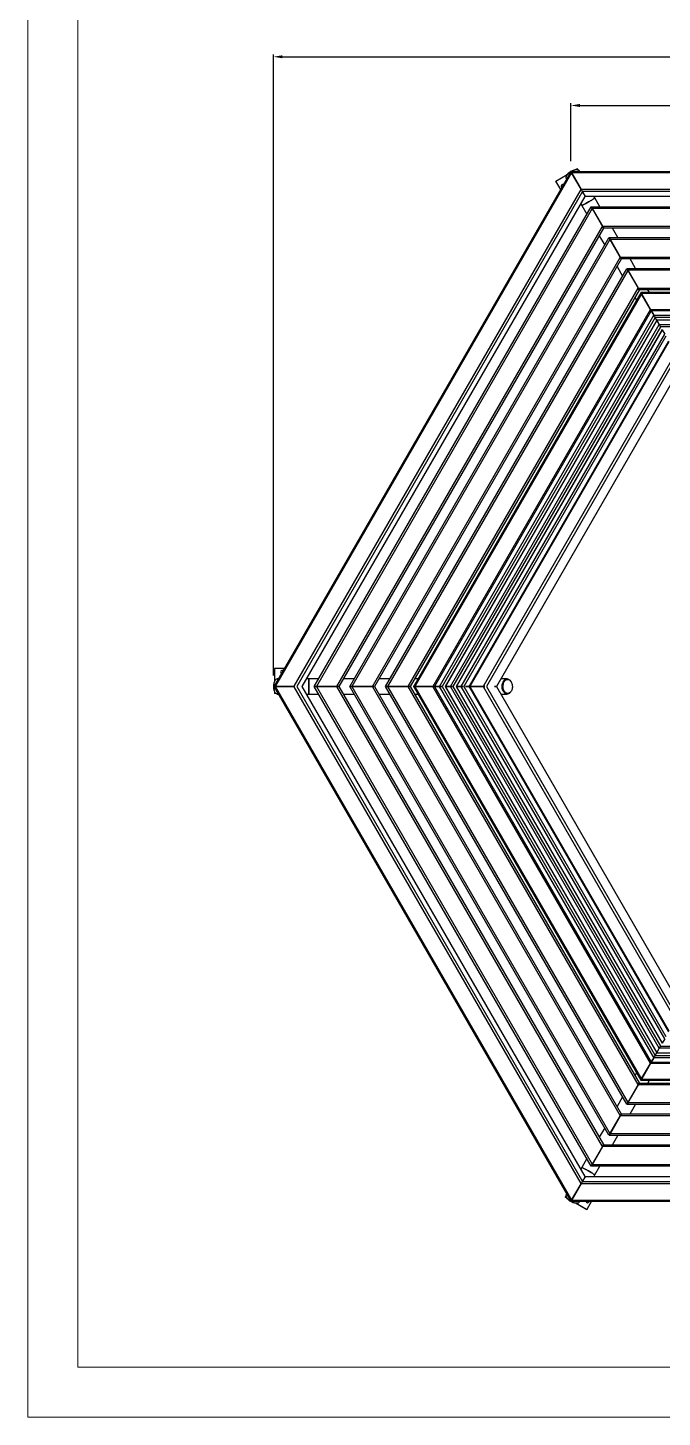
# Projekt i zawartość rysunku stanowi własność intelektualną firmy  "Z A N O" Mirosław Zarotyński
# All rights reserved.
# Model space of a CAD drawing. Header units: millimetres. Extents: x -2153 to 6163, y -6718 to -838.
# Drawn here: x -2153 to -374, y -6718 to -2824 of the extents above; entities that cross this region are included whole.
import ezdxf

# ---------------------------------------------------------------- set-up
doc = ezdxf.new("R2010")
doc.units = ezdxf.units.MM
doc.header["$PDSIZE"] = -1
doc.layers.add('tabelka', color=155, linetype='Continuous')
doc.layers.add('WYMIAR', color=96, linetype='Continuous')
doc.dimstyles.new('1-1', dxfattribs={"dimtxt": 30, "dimasz": 25, "dimexe": 6.25, "dimexo": 30, "dimgap": 20.625, "dimtad": 1, "dimdec": 1, "dimtxsty": 'Standard', "dimcen": 0, "dimclrd": 2, "dimclre": 2, "dimclrt": 2, "dimadec": 0, "dimazin": 0, "dimtfac": 1, "dimtdec": 1, "dimtmove": 0, "dimatfit": 3, "dimfxl": 0, "dimarcsym": 0})

# ---------------------------------------------------------------- blocks, each defined once
blk = doc.blocks.new('rzut')
for p, q in [((-630.1, -3594.4), (-1462.2, -5035.8)), ((-628.3, -3597.5), (-1458.7, -5035.7)), ((-672.6, -3620.2), (-641.3, -3602.1)), ((-672.3, -3620.6), (-641.9, -3603.1)), ((-658.8, -3644.2), (-672.3, -3620.6)), ((-643.7, -3612.7), (-642.1, -3615.4)), ((-629.9, -3594.2), (-630.2, -3594.2)), ((-629.7, -3593.9), (-629.9, -3594.2)), ((1034.7, -3594.2), (-629.6, -3594.2)), ((-602, -3643.1), (-628.5, -3597.2)), ((-628.1, -3597.2), (-628.5, -3597.2)), ((-627.9, -3596.8), (-628.1, -3597.2)), ((-627.9, -3596.8), (-601.4, -3642.8)), ((1033, -3597.2), (-627.8, -3597.2)), ((-617.3, -3588.3), (-612, -3585.2)), ((-616.1, -3588.2), (-611.7, -3585.6)), ((-609.6, -3589.4), (-611.7, -3585.6)), ((-605.4, -3594.2), (-607, -3591.5)), ((-1405.6, -5035.7), (-601.8, -3643.5)), ((-602, -3643.1), (-601.6, -3643.1)), ((-601.6, -3643.1), (-601.4, -3642.8)), ((-601.2, -3643.1), (1006.4, -3643.1)), ((1003.7, -3649.7), (-597.8, -3649.7)), ((-597.7, -3649.5), (-590.7, -3663.4)), ((-589.6, -3662.7), (-596, -3652.9)), ((-596, -3652.9), (-595.9, -3653.1)), ((-595.9, -3653.1), (-595.9, -3653.1)), ((-595.9, -3653.1), (-595.9, -3653.1)), ((-1383.6, -5036.7), (-590.7, -3663.4)), ((-1349.7, -5036.7), (-573.7, -3692.6)), ((-570.8, -3697.6), (-1343.9, -5036.7)), ((-602.6, -3683.9), (-599.7, -3688.8)), ((-599.7, -3688.8), (-585.6, -3713.3)), ((-589.6, -3662.7), (996.2, -3662.7)), ((-572.7, -3692.1), (979.3, -3692.1)), ((-570.8, -3697.6), (-541.9, -3747.6)), ((-541, -3747.1), (-569.8, -3697.1)), ((976.4, -3697.1), (-569.8, -3697.1)), ((-563, -3667.6), (-565.8, -3662.7)), ((-548.9, -3692.1), (-563, -3667.6)), ((-567.6, -3703.1), (-567.3, -3702.6)), ((-567.3, -3702.6), (-544.8, -3741.6)), ((-567.3, -3702.6), (-566.7, -3702.6)), ((-1286.2, -5036.7), (-541.9, -3747.6)), ((-539, -3752.6), (-1280.4, -5036.7)), ((-551, -3773.3), (-535.6, -3799.8)), ((-545.1, -3742.1), (-544.8, -3741.6)), ((-544.8, -3741.6), (-544.1, -3741.6)), ((-544.8, -3742.6), (-544.5, -3742.1)), ((-544.5, -3742.1), (-543.9, -3742.1)), ((-541, -3747.1), (947.5, -3747.1)), ((944.6, -3752.1), (-538.1, -3752.1)), ((-498.9, -3778.6), (-514.2, -3752.1)), ((-1249.7, -5036.7), (-523.7, -3779.2)), ((-520.9, -3784.2), (-1244, -5036.7)), ((-522.7, -3778.6), (929.3, -3778.6)), ((-520.9, -3784.2), (-492, -3834.2)), ((-490.9, -3833.6), (-519.8, -3783.6)), ((926.4, -3783.6), (-519.8, -3783.6)), ((-517.7, -3789.7), (-517.3, -3789.1)), ((-517.3, -3789.1), (-494.8, -3828.1)), ((-517.3, -3789.1), (-516.6, -3789.1)), ((-1186.2, -5036.7), (-492, -3834.2)), ((-489.1, -3839.2), (-1180.5, -5036.7)), ((-495.2, -3828.7), (-494.8, -3828.1)), ((-494.9, -3829.2), (-494.5, -3828.6)), ((-494.8, -3828.1), (-494.1, -3828.1)), ((-494.5, -3828.6), (-493.8, -3828.6)), ((-490.9, -3833.6), (897.6, -3833.6)), ((894.7, -3838.6), (-488.1, -3838.6)), ((-448.9, -3865.2), (-464.3, -3838.6)), ((-1149.8, -5036.7), (-473.8, -3865.8)), ((-470.9, -3870.8), (-1144, -5036.7)), ((-501, -3859.8), (-485.7, -3886.4)), ((-472.7, -3865.2), (879.3, -3865.2)), ((-470.9, -3870.8), (-442, -3920.8)), ((-440.9, -3920.2), (-469.8, -3870.2)), ((876.4, -3870.2), (-469.8, -3870.2)), ((-467.7, -3876.3), (-467.4, -3875.7)), ((-467.4, -3875.7), (-444.8, -3914.7)), ((-467.4, -3875.7), (-466.6, -3875.7)), ((-1086.3, -5036.7), (-442, -3920.8)), ((-439.2, -3925.8), (-1080.5, -5036.7)), ((-445.2, -3915.3), (-444.8, -3914.7)), ((-444.9, -3915.8), (-444.6, -3915.2)), ((-444.8, -3914.7), (-444.1, -3914.7)), ((-444.6, -3915.2), (-443.8, -3915.2)), ((-440.9, -3920.2), (847.6, -3920.2)), ((844.7, -3925.2), (-438, -3925.2)), ((-434.3, -3933), (-434.5, -3933)), ((-434.1, -3932.8), (-434.3, -3933)), ((839, -3933), (-433.9, -3933)), ((-409.8, -3933), (-414.3, -3925.2)), ((-434.4, -3933.3), (-1070.9, -5035.6)), ((-432.9, -3936), (-1067.7, -5035.6)), ((-451, -3946.4), (-446.5, -3954.2)), ((-407.3, -3980.3), (-433, -3935.7)), ((-432.7, -3935.7), (-433, -3935.7)), ((-432.5, -3935.4), (-432.7, -3935.7)), ((-432.5, -3935.4), (-406.8, -3980)), ((837.4, -3935.7), (-432.3, -3935.7)), ((-1016.3, -5035.6), (-407.1, -3980.6)), ((-405.3, -3984), (-1013, -5036.5)), ((-405.2, -3984.1), (-1012.8, -5036.5)), ((-998.5, -5036.5), (-398, -3996.5)), ((-394.5, -4002.6), (-991.6, -5036.7)), ((-389.8, -4010.1), (-982.4, -5036.6)), ((-389.7, -4010.3), (-982.3, -5036.6)), ((-406.6, -3980.3), (811.7, -3980.3)), ((-405.2, -3984.1), (-398, -3996.5)), ((810.8, -3983.6), (-404.6, -3983.6)), ((-397.3, -3996.1), (-404.5, -3983.7)), ((810.7, -3983.7), (-404.5, -3983.7)), ((-403, -3986.8), (-403.3, -3987.4)), ((-402.6, -3987), (-403.1, -3987)), ((-403, -3986.8), (-398, -3996.6)), ((-397.3, -3996.2), (-401.5, -3989.7)), ((-401.5, -3989.7), (-399.8, -3992.6)), ((-399.9, -3992.8), (-399.8, -3992.6)), ((-399.8, -3992.6), (-399.6, -3992.6)), ((-399.6, -3993.5), (-399.4, -3993.3)), ((-399.4, -3993.3), (-399.1, -3993.9)), ((-399.4, -3993.3), (-399.2, -3993.3)), ((-397.3, -3996.1), (803.5, -3996.1)), ((-394.5, -4002.6), (-390.1, -4010.5)), ((-389.2, -4010), (-393.8, -4002.2)), ((800.2, -4002.2), (-393.8, -4002.2)), ((-389.8, -4010), (-389.9, -4010)), ((-389.7, -4009.9), (-389.8, -4010)), ((-382.6, -4022.6), (-389.8, -4010.2)), ((-389.7, -4010.2), (-389.8, -4010.2)), ((795.5, -4010), (-389.7, -4010)), ((-389.6, -4010.1), (-389.7, -4010.2)), ((-389.6, -4010.1), (-382.5, -4022.5)), ((795.4, -4010.2), (-389.6, -4010.2)), ((-968, -5036.6), (-382.6, -4022.7)), ((-374.6, -4036.7), (-952, -5036.6)), ((-374.5, -4036.9), (-951.8, -5036.6)), ((-937.5, -5036.7), (-367.4, -4049.2)), ((-382.4, -4022.6), (788.3, -4022.6)), ((-374.5, -4036.9), (-367.4, -4049.2)), ((-363.9, -4055.3), (-930.5, -5036.7)), ((-356.9, -4068.9), (-915.1, -5035.9)), ((-356.1, -4070.2), (-913.6, -5035.8)), ((-875, -5035.9), (-336.8, -4103.7)), ((-318.1, -4134.4), (-838.9, -5036.5)), ((-1461.5, -4986.7), (-1461.5, -5022.8)), ((-1461, -4986.7), (-1461.5, -4986.7)), ((-1433.9, -4986.7), (-1461, -4986.7)), ((-1461, -4986.7), (-1461, -5021.8)), ((-1450.5, -5015.5), (-1453.6, -5015.5)), ((-1365.7, -5015.5), (-1371.3, -5015.5)), ((-1337.4, -5015.5), (-1365.7, -5015.5)), ((-1237.5, -5015.5), (-1268.2, -5015.5)), ((-1137.6, -5015.5), (-1168.2, -5015.5)), ((-1059.2, -5015.5), (-1068.3, -5015.5)), ((-809, -5015.5), (-826.8, -5015.5)), ((-807.6, -5017.1), (-809, -5017.1)), ((-1463, -5037.1), (-1463, -5036.3)), ((-1462.2, -5037.6), (-630.1, -6478.9)), ((-1461.5, -5050.5), (-1461.5, -5056.7)), ((-1461, -5056.7), (-1461.5, -5056.7)), ((-1461, -5051.6), (-1461, -5056.7)), ((-1456.7, -5056.7), (-1461, -5056.7)), ((-1459.8, -5035.7), (-1406.7, -5035.7)), ((-1406.7, -5037.6), (-1459.8, -5037.6)), ((-1458.7, -5037.6), (-628.3, -6475.9)), ((-1453.6, -5057.9), (-1450.5, -5057.9)), ((-1406.2, -5036.7), (-1406.7, -5035.7)), ((-1406.7, -5037.6), (-1406.2, -5036.7)), ((-601.8, -6429.9), (-1405.6, -5037.6)), ((-1383.6, -5036.7), (-1384.2, -5036.7)), ((-1384.2, -5036.7), (-1383.6, -5036.7)), ((-590.7, -6410), (-1383.6, -5036.7)), ((-1371.3, -5057.9), (-1365.7, -5057.9)), ((-1365.7, -5057.9), (-1337.4, -5057.9)), ((-1349.7, -5036.7), (-1343.9, -5036.7)), ((-573.7, -6380.8), (-1349.7, -5036.7)), ((-1343.9, -5036.7), (-1349.7, -5036.7)), ((-1286.2, -5036.7), (-1343.9, -5036.7)), ((-1343.9, -5036.7), (-570.8, -6375.8)), ((-1343.9, -5036.7), (-1286.2, -5036.7)), ((-1337.6, -5036.7), (-1338.1, -5036.7)), ((-1338.1, -5036.7), (-1337.6, -5036.7)), ((-1292.5, -5036.7), (-1337.6, -5036.7)), ((-1337.6, -5036.7), (-1337.6, -5036.7)), ((-1337.6, -5036.7), (-1337.6, -5036.7)), ((-1292, -5036.7), (-1292.5, -5036.7)), ((-1292.5, -5036.7), (-1292, -5036.7)), ((-1292.5, -5036.7), (-1292.5, -5036.7)), ((-1292.5, -5036.7), (-1292.5, -5036.7)), ((-1292, -5036.7), (-1292, -5036.7)), ((-1292, -5036.7), (-1292, -5036.7)), ((-1286.2, -5036.7), (-1280.4, -5036.7)), ((-541.9, -6325.8), (-1286.2, -5036.7)), ((-1280.4, -5036.7), (-1286.2, -5036.7)), ((-1280.4, -5036.7), (-539, -6320.8)), ((-1268.2, -5057.9), (-1237.5, -5057.9)), ((-523.7, -6294.2), (-1249.7, -5036.7)), ((-1244, -5036.7), (-1249.7, -5036.7)), ((-1249.7, -5036.7), (-1244, -5036.7)), ((-1244, -5036.7), (-1186.2, -5036.7)), ((-1244, -5036.7), (-520.9, -6289.2)), ((-1186.2, -5036.7), (-1244, -5036.7)), ((-1238.2, -5036.7), (-1237.6, -5036.7)), ((-1237.6, -5036.7), (-1238.2, -5036.7)), ((-1237.6, -5036.7), (-1192.6, -5036.7)), ((-1237.6, -5036.7), (-1237.6, -5036.7)), ((-1237.6, -5036.7), (-1237.6, -5036.7)), ((-1192.6, -5036.7), (-1192, -5036.7)), ((-1192, -5036.7), (-1192.6, -5036.7)), ((-1192.6, -5036.7), (-1192.6, -5036.7)), ((-1192.6, -5036.7), (-1192.6, -5036.7)), ((-1192, -5036.7), (-1192, -5036.7)), ((-1192, -5036.7), (-1192, -5036.7)), ((-492, -6239.2), (-1186.2, -5036.7)), ((-1180.5, -5036.7), (-1186.2, -5036.7)), ((-1186.2, -5036.7), (-1180.5, -5036.7)), ((-1180.5, -5036.7), (-489.1, -6234.2)), ((-1168.2, -5057.9), (-1137.6, -5057.9)), ((-1149.8, -5036.7), (-1144, -5036.7)), ((-473.8, -6207.6), (-1149.8, -5036.7)), ((-1144, -5036.7), (-1149.8, -5036.7)), ((-1086.3, -5036.7), (-1144, -5036.7)), ((-1144, -5036.7), (-470.9, -6202.6)), ((-1144, -5036.7), (-1086.3, -5036.7)), ((-1138.3, -5036.7), (-1137.7, -5036.7)), ((-1137.7, -5036.7), (-1138.3, -5036.7)), ((-1137.7, -5036.7), (-1092.6, -5036.7)), ((-1137.7, -5036.7), (-1137.7, -5036.7)), ((-1137.7, -5036.7), (-1137.7, -5036.7)), ((-1092.6, -5036.7), (-1092.1, -5036.7)), ((-1092.1, -5036.7), (-1092.6, -5036.7)), ((-1092.6, -5036.7), (-1092.6, -5036.7)), ((-1092.6, -5036.7), (-1092.6, -5036.7)), ((-1092.1, -5036.7), (-1092.1, -5036.7)), ((-1092.1, -5036.7), (-1092.1, -5036.7)), ((-1086.3, -5036.7), (-1080.5, -5036.7)), ((-442, -6152.6), (-1086.3, -5036.7)), ((-1080.5, -5036.7), (-1086.3, -5036.7)), ((-1080.5, -5036.7), (-439.2, -6147.6)), ((-1072, -5035.7), (-1071.5, -5036.7)), ((-1071.5, -5036.7), (-1072, -5037.7)), ((-1070.9, -5037.7), (-434.4, -6140.1)), ((-1068.9, -5035.6), (-1017.5, -5035.6)), ((-1068.9, -5035.6), (-1068.3, -5036.7)), ((-1068.3, -5036.7), (-1068.9, -5037.8)), ((-1017.5, -5037.8), (-1068.9, -5037.8)), ((-1068.3, -5057.9), (-1059.2, -5057.9)), ((-1067.7, -5037.8), (-432.9, -6137.3)), ((-1016.9, -5036.7), (-1017.5, -5035.6)), ((-1017.5, -5037.8), (-1016.9, -5036.7)), ((-407.1, -6092.8), (-1016.3, -5037.8)), ((-1013.2, -5036.5), (-1013.1, -5036.7)), ((-1013.1, -5036.7), (-1013.2, -5036.9)), ((-1013, -5036.5), (-998.7, -5036.5)), ((-1013, -5036.5), (-1012.9, -5036.7)), ((-1012.9, -5036.7), (-1013, -5036.9)), ((-1013, -5036.9), (-405.3, -6089.4)), ((-998.7, -5036.9), (-1013, -5036.9)), ((-1012.8, -5036.9), (-405.2, -6089.2)), ((-998.6, -5036.7), (-998.7, -5036.5)), ((-998.7, -5036.9), (-998.6, -5036.7)), ((-398, -6076.9), (-998.5, -5036.9)), ((-991.6, -5036.7), (-394.5, -6070.8)), ((-982.6, -5036.6), (-982.5, -5036.7)), ((-982.5, -5036.7), (-982.6, -5036.8)), ((-982.4, -5036.6), (-968.1, -5036.6)), ((-982.4, -5036.6), (-982.3, -5036.7)), ((-982.3, -5036.7), (-982.4, -5036.8)), ((-982.4, -5036.8), (-389.8, -6063.3)), ((-968.1, -5036.8), (-982.4, -5036.8)), ((-982.3, -5036.8), (-389.7, -6063.1)), ((-968, -5036.7), (-968.1, -5036.6)), ((-968.1, -5036.8), (-968, -5036.7)), ((-382.6, -6050.7), (-968, -5036.8)), ((-952, -5036.6), (-952, -5036.7)), ((-952, -5036.7), (-952, -5036.7)), ((-952, -5036.7), (-374.6, -6036.7)), ((-951.8, -5036.6), (-937.5, -5036.6)), ((-951.8, -5036.6), (-951.8, -5036.7)), ((-937.5, -5036.7), (-951.8, -5036.7)), ((-951.8, -5036.7), (-951.8, -5036.7)), ((-951.8, -5036.7), (-374.5, -6036.5)), ((-367.4, -6024.1), (-937.5, -5036.6)), ((-930.5, -5036.7), (-363.9, -6018)), ((-915.6, -5036.6), (-925.8, -5036.7)), ((-925.8, -5036.7), (-915.6, -5036.7)), ((-925.7, -5036.7), (-925.8, -5036.7)), ((-915.1, -5037.5), (-356.9, -6004.5)), ((-914.6, -5035.8), (-875.9, -5035.9)), ((-875.9, -5037.5), (-914.6, -5037.5)), ((-913.6, -5037.5), (-356.1, -6003.2)), ((-875.4, -5036.7), (-875.9, -5035.9)), ((-875.9, -5037.5), (-875.4, -5036.7)), ((-336.8, -5969.7), (-875, -5037.5)), ((-838.9, -5036.5), (-844.7, -5036.7)), ((-844.7, -5036.7), (-838.9, -5036.9)), ((-838.9, -5036.9), (-318.1, -5939)), ((-826.8, -5057.9), (-809, -5057.9)), ((-809, -5056.3), (-807.6, -5056.3)), ((-367.4, -6024.1), (-374.5, -6036.5)), ((-390.1, -6062.9), (-394.5, -6070.8)), ((-393.8, -6071.2), (-389.2, -6063.4)), ((-393.8, -6071.2), (800.2, -6071.2)), ((-389.9, -6063.4), (-389.8, -6063.4)), ((-389.8, -6063.2), (-382.6, -6050.8)), ((-389.8, -6063.2), (-389.7, -6063.2)), ((-389.8, -6063.4), (-389.7, -6063.4)), ((-389.7, -6063.2), (-389.6, -6063.3)), ((-389.7, -6063.4), (795.5, -6063.4)), ((-382.5, -6050.9), (-389.6, -6063.3)), ((-389.6, -6063.2), (795.4, -6063.2)), ((-382.5, -6050.8), (-382.6, -6050.8)), ((-382.5, -6050.9), (-382.5, -6050.8)), ((788.3, -6050.8), (-382.4, -6050.8)), ((-433, -6137.7), (-407.3, -6093.1)), ((-406.8, -6093.4), (-432.5, -6138)), ((-407, -6093.1), (-407.3, -6093.1)), ((-406.8, -6093.4), (-407, -6093.1)), ((811.7, -6093.1), (-406.6, -6093.1)), ((-398, -6076.9), (-405.2, -6089.2)), ((-404.6, -6089.8), (810.8, -6089.8)), ((-404.5, -6089.6), (-397.3, -6077.3)), ((-404.5, -6089.6), (810.7, -6089.6)), ((-403.3, -6086.4), (-397.3, -6077.2)), ((-403.3, -6086), (-403.1, -6086.4)), ((-403.3, -6086.4), (-402.6, -6086.4)), ((-398, -6076.8), (-401.5, -6083.7)), ((-401.5, -6083.7), (-399.8, -6080.7)), ((-399.8, -6080.7), (-399.9, -6080.6)), ((-399.6, -6080.7), (-399.8, -6080.7)), ((-399.4, -6080.1), (-399.6, -6079.9)), ((-399.4, -6080.1), (-399.1, -6079.5)), ((-399.2, -6080.1), (-399.4, -6080.1)), ((803.5, -6077.3), (-397.3, -6077.3)), ((-442, -6152.6), (-470.9, -6202.6)), ((-446.5, -6119.2), (-451, -6127)), ((-438, -6148.2), (844.7, -6148.2)), ((-433.9, -6140.4), (839, -6140.4)), ((-432.3, -6137.7), (837.4, -6137.7)), ((-414.3, -6148.2), (-409.8, -6140.4)), ((-485.7, -6187), (-501, -6213.6)), ((-469.8, -6203.2), (-440.9, -6153.2)), ((-467.4, -6197.7), (-444.8, -6158.7)), ((-444.8, -6158.7), (-445.2, -6158.1)), ((-444.6, -6158.2), (-444.9, -6157.6)), ((-444.1, -6158.7), (-444.8, -6158.7)), ((-443.8, -6158.2), (-444.6, -6158.2)), ((847.6, -6153.2), (-440.9, -6153.2)), ((879.3, -6208.2), (-472.7, -6208.2)), ((-469.8, -6203.2), (876.4, -6203.2)), ((-467.4, -6197.7), (-467.7, -6197.1)), ((-466.6, -6197.7), (-467.4, -6197.7)), ((-464.3, -6234.8), (-448.9, -6208.2)), ((-492, -6239.2), (-520.9, -6289.2)), ((-519.8, -6289.8), (-490.9, -6239.8)), ((-517.3, -6284.3), (-494.8, -6245.3)), ((-494.8, -6245.3), (-495.2, -6244.7)), ((-494.5, -6244.8), (-494.9, -6244.2)), ((-494.1, -6245.3), (-494.8, -6245.3)), ((-493.8, -6244.8), (-494.5, -6244.8)), ((897.6, -6239.8), (-490.9, -6239.8)), ((-488.1, -6234.8), (894.7, -6234.8)), ((-535.6, -6273.6), (-551, -6300.1)), ((929.3, -6294.8), (-522.7, -6294.8)), ((-519.8, -6289.8), (926.4, -6289.8)), ((-517.3, -6284.3), (-517.7, -6283.7)), ((-516.6, -6284.3), (-517.3, -6284.3)), ((-514.2, -6321.3), (-498.9, -6294.8)), ((-541.9, -6325.8), (-570.8, -6375.8)), ((-569.8, -6376.3), (-541, -6326.3)), ((-567.3, -6370.8), (-544.8, -6331.8)), ((-544.8, -6331.8), (-545.1, -6331.3)), ((-544.5, -6331.3), (-544.8, -6330.8)), ((-544.1, -6331.8), (-544.8, -6331.8)), ((-543.9, -6331.3), (-544.5, -6331.3)), ((947.5, -6326.3), (-541, -6326.3)), ((-538.1, -6321.3), (944.6, -6321.3)), ((-599.7, -6384.6), (-602.6, -6389.5)), ((-585.6, -6360.1), (-599.7, -6384.6)), ((979.3, -6381.3), (-572.7, -6381.3)), ((-569.8, -6376.3), (976.4, -6376.3)), ((-567.3, -6370.8), (-567.6, -6370.3)), ((-566.7, -6370.8), (-567.3, -6370.8)), ((-563, -6405.8), (-548.9, -6381.3)), ((-598.1, -6423.7), (-589.6, -6410.7)), ((-598.1, -6423.7), (1003.7, -6423.7)), ((-590.7, -6410), (-596, -6420.5)), ((-596, -6420.5), (-595.9, -6420.3)), ((-595.9, -6420.3), (-595.9, -6420.3)), ((-595.9, -6420.3), (-595.9, -6420.3)), ((996.2, -6410.7), (-589.6, -6410.7)), ((-565.8, -6410.7), (-563, -6405.8)), ((-644.2, -6464), (-646.4, -6467.8)), ((-642.1, -6458), (-643.7, -6460.7)), ((-628.5, -6476.2), (-602, -6430.3)), ((-601.4, -6430.6), (-627.9, -6476.5)), ((-601.6, -6430.3), (-602, -6430.3)), ((-601.4, -6430.6), (-601.6, -6430.3)), ((1006.4, -6430.3), (-601.2, -6430.3)), ((-641.3, -6471.3), (-646.6, -6468.2)), ((-641.9, -6470.3), (-646.4, -6467.8)), ((-630.2, -6479.2), (-629.9, -6479.2)), ((-629.9, -6479.2), (-629.7, -6479.5)), ((-629.6, -6479.2), (1034.7, -6479.2)), ((-628.5, -6476.2), (-628.1, -6476.2)), ((-628.1, -6476.2), (-627.9, -6476.5)), ((-627.8, -6476.2), (1033, -6476.2)), ((-586, -6503.2), (-617.3, -6485.1)), ((-585.7, -6502.8), (-616.1, -6485.2)), ((-607, -6481.9), (-605.4, -6479.2)), ((-572.2, -6479.2), (-585.7, -6502.8))]:
    blk.add_line(p, q)
at = {"flags": 128}
for points in [[(-607, -3591.5), (-607.5, -3590.7), (-608.5, -3589.9), (-609.8, -3589.3), (-611.4, -3588.9), (-613.2, -3588.7), (-615.2, -3588.8), (-617.4, -3589.1), (-619.7, -3589.6), (-622.1, -3590.3), (-624.6, -3591.2), (-627, -3592.3), (-629.5, -3593.6), (-631.9, -3595.1), (-634.1, -3596.6), (-636.2, -3598.2), (-638.2, -3599.9), (-639.9, -3601.7), (-641.3, -3603.4), (-642.5, -3605.2), (-643.4, -3606.8), (-644, -3608.4), (-644.3, -3609.9), (-644.2, -3611.2), (-643.8, -3612.4), (-643.7, -3612.7)], [(-643.7, -3607.5), (-643.6, -3607.1), (-643.2, -3605.6), (-642.5, -3604), (-641.4, -3602.3), (-640.1, -3600.7), (-638.5, -3599), (-636.7, -3597.3), (-634.7, -3595.7), (-632.6, -3594.2), (-630.3, -3592.8), (-627.9, -3591.6), (-625.5, -3590.5), (-623.1, -3589.6), (-620.8, -3588.9), (-618.6, -3588.5), (-616.5, -3588.2), (-614.6, -3588.2), (-612.9, -3588.4), (-611.5, -3588.8), (-611.4, -3588.9)], [(-611.7, -3585.6), (-611.8, -3585.5), (-611.8, -3585.5), (-611.9, -3585.4), (-611.9, -3585.3), (-611.9, -3585.3), (-612, -3585.2), (-612, -3585.2), (-612, -3585.2)], [(-597.7, -3649.5), (-1398.6, -5036.7), (-597.8, -6423.7)], [(-595.9, -3653.1), (-595.8, -3653.1), (-595.8, -3653.2), (-595.7, -3653.3), (-595.7, -3653.4), (-595.6, -3653.5), (-595.6, -3653.6), (-595.6, -3653.6), (-595.5, -3653.7), (-595.5, -3653.7)], [(-595.5, -3653.7), (-595.5, -3653.7), (-595.6, -3653.6), (-595.6, -3653.6), (-595.6, -3653.5), (-595.7, -3653.4), (-595.7, -3653.3), (-595.8, -3653.2), (-595.8, -3653.1), (-595.9, -3653.1)], [(-563, -3667.6), (-563.1, -3667.8), (-563.6, -3668.1), (-564.3, -3668.6), (-565.3, -3669.3), (-566.6, -3670.1), (-568.1, -3671.1), (-569.9, -3672.2), (-571.9, -3673.4), (-574, -3674.7), (-576.3, -3676), (-578.6, -3677.4), (-581, -3678.8), (-583.4, -3680.2), (-585.8, -3681.5), (-588.1, -3682.8), (-590.2, -3684), (-592.3, -3685.1), (-594.1, -3686.1), (-595.7, -3687), (-597.1, -3687.7), (-598.2, -3688.2), (-599, -3688.6), (-599.5, -3688.8), (-599.7, -3688.8), (-599.7, -3688.8)], [(-599.7, -3688.8), (-599.5, -3688.8), (-599, -3688.6), (-598.2, -3688.2), (-597.1, -3687.7), (-595.7, -3687), (-594.1, -3686.1), (-592.3, -3685.1), (-590.2, -3684), (-588.1, -3682.8), (-585.8, -3681.5), (-583.4, -3680.2), (-581, -3678.8)], [(-581, -3678.8), (-578.6, -3677.4), (-576.3, -3676), (-574, -3674.7), (-571.9, -3673.4), (-569.9, -3672.2), (-568.1, -3671.1), (-566.6, -3670.1), (-565.3, -3669.3), (-564.3, -3668.6), (-563.6, -3668.1), (-563.1, -3667.8), (-563, -3667.6)], [(-570.8, -3697.6), (-571.3, -3696.8), (-571.8, -3695.9), (-572.2, -3695.1), (-572.7, -3694.4), (-573, -3693.8), (-573.3, -3693.3), (-573.5, -3692.9), (-573.6, -3692.7), (-573.7, -3692.6)], [(-572.7, -3692.1), (-572.7, -3692.1), (-572.5, -3692.4), (-572.3, -3692.7), (-572, -3693.2), (-571.7, -3693.8), (-571.3, -3694.6), (-570.8, -3695.4), (-570.3, -3696.2), (-569.8, -3697.1)], [(-567.3, -3702.6), (-567.4, -3702.5), (-567.4, -3702.4), (-567.5, -3702.3), (-567.5, -3702.2), (-567.5, -3702.1), (-567.6, -3702.1), (-567.6, -3702.1), (-567.6, -3702.1)], [(-539, -3752.6), (-539.1, -3752.5), (-539.2, -3752.3), (-539.4, -3751.9), (-539.7, -3751.4), (-540.1, -3750.8), (-540.5, -3750.1), (-540.9, -3749.3), (-541.4, -3748.5), (-541.9, -3747.6)], [(-541, -3747.1), (-540.4, -3748), (-539.9, -3749), (-539.4, -3749.8), (-538.9, -3750.6), (-538.6, -3751.2), (-538.3, -3751.7), (-538.1, -3752), (-538.1, -3752.1)], [(-520.9, -3784.2), (-521.4, -3783.2), (-522, -3782.3), (-522.5, -3781.4), (-522.9, -3780.7), (-523.3, -3780.1), (-523.5, -3779.6), (-523.7, -3779.3), (-523.7, -3779.2)], [(-522.7, -3778.6), (-522.6, -3778.7), (-522.5, -3778.9), (-522.3, -3779.3), (-522, -3779.8), (-521.7, -3780.4), (-521.2, -3781.1), (-520.8, -3781.9), (-520.3, -3782.7), (-519.8, -3783.6)], [(-494.8, -3828.1), (-494.8, -3828.2), (-494.7, -3828.3), (-494.7, -3828.4), (-494.6, -3828.5), (-494.6, -3828.5), (-494.5, -3828.6), (-494.5, -3828.6), (-494.5, -3828.6)], [(-494.5, -3828.6), (-494.5, -3828.6), (-494.5, -3828.6), (-494.6, -3828.5), (-494.6, -3828.5), (-494.7, -3828.4), (-494.7, -3828.3), (-494.8, -3828.2), (-494.8, -3828.1)], [(-489.1, -3839.2), (-489.1, -3839.1), (-489.3, -3838.9), (-489.5, -3838.6), (-489.8, -3838.1), (-490.1, -3837.4), (-490.5, -3836.7), (-491, -3835.9), (-491.5, -3835.1), (-492, -3834.2)], [(-490.9, -3833.6), (-490.4, -3834.5), (-489.9, -3835.3), (-489.5, -3836.1), (-489.1, -3836.8), (-488.7, -3837.4), (-488.4, -3837.9), (-488.2, -3838.3), (-488.1, -3838.5), (-488.1, -3838.6)], [(-470.9, -3870.8), (-471.5, -3869.8), (-472, -3868.9), (-472.5, -3868), (-472.9, -3867.3), (-473.3, -3866.7), (-473.6, -3866.2), (-473.7, -3865.9), (-473.8, -3865.8)], [(-472.7, -3865.2), (-472.6, -3865.2), (-472.5, -3865.5), (-472.3, -3865.8), (-472, -3866.3), (-471.6, -3867), (-471.2, -3867.7), (-470.8, -3868.5), (-470.3, -3869.3), (-469.8, -3870.2)], [(-439.2, -3925.8), (-439.2, -3925.7), (-439.3, -3925.5), (-439.5, -3925.2), (-439.8, -3924.7), (-440.2, -3924), (-440.6, -3923.3), (-441.1, -3922.5), (-441.5, -3921.7), (-442, -3920.8)], [(-440.9, -3920.2), (-440.4, -3921.1), (-439.8, -3922.1), (-439.3, -3922.9), (-438.9, -3923.7), (-438.5, -3924.3), (-438.2, -3924.8), (-438.1, -3925.1), (-438, -3925.2)], [(-407.3, -3980.3), (-407, -3980.3), (-406.8, -3980)], [(-399.8, -3992.6), (-399.8, -3992.7), (-399.7, -3992.8), (-399.7, -3992.9), (-399.6, -3993), (-399.6, -3993.1), (-399.5, -3993.2), (-399.5, -3993.3), (-399.4, -3993.3)], [(-399.4, -3993.3), (-399.5, -3993.3), (-399.5, -3993.2), (-399.6, -3993.1), (-399.6, -3993), (-399.7, -3992.9), (-399.7, -3992.8), (-399.8, -3992.7), (-399.8, -3992.6)], [(784.9, -4028.7), (-379, -4028.7), (-961, -5036.7), (-379, -6044.7)], [(-382.6, -4022.6), (-382.5, -4022.6), (-382.5, -4022.5)], [(-379, -6044.7), (784.9, -6044.7), (1366.9, -5036.7), (784.9, -4028.7)], [(1273.2, -5036.7), (738.1, -4109.8), (-332.2, -4109.8), (-867.3, -5036.7), (-332.2, -5963.5), (738.1, -5963.5)], [(-1458.1, -5018.1), (-1458.4, -5018.3), (-1459.5, -5019.4), (-1460.5, -5020.9), (-1461.4, -5022.6), (-1462.2, -5024.6), (-1462.9, -5026.8), (-1463.4, -5029.2), (-1463.8, -5031.7), (-1464, -5034.4), (-1464.1, -5037), (-1464, -5039.7), (-1463.7, -5042.3), (-1463.3, -5044.8), (-1462.7, -5047.2), (-1462, -5049.3), (-1461.2, -5051.2), (-1460.3, -5052.9), (-1459.3, -5054.2), (-1458.2, -5055.3), (-1458.1, -5055.3)], [(-1463, -5035.8), (-1463, -5034.5), (-1462.7, -5031.8), (-1462.4, -5029.1), (-1461.9, -5026.6), (-1461.2, -5024.3), (-1460.4, -5022.1), (-1459.5, -5020.3), (-1458.5, -5018.6), (-1457.4, -5017.3), (-1456.3, -5016.4), (-1455.1, -5015.8), (-1453.9, -5015.5), (-1453.6, -5015.5)], [(-1365.7, -5015.5), (-1365.6, -5015.7), (-1365.5, -5016.2), (-1365.4, -5017.1), (-1365.4, -5018.3), (-1365.3, -5019.9), (-1365.2, -5021.7), (-1365.1, -5023.8), (-1365.1, -5026.1), (-1365.1, -5028.6), (-1365, -5031.2), (-1365, -5033.9), (-1365, -5036.7)], [(-1365.7, -5057.9), (-1365.6, -5057.7), (-1365.5, -5057.2), (-1365.4, -5056.3), (-1365.4, -5055.1), (-1365.3, -5053.5), (-1365.2, -5051.7), (-1365.1, -5049.6), (-1365.1, -5047.3), (-1365.1, -5044.8), (-1365, -5042.2), (-1365, -5039.5), (-1365, -5036.7), (-1365, -5033.9), (-1365, -5031.2), (-1365.1, -5028.6), (-1365.1, -5026.1), (-1365.1, -5023.8), (-1365.2, -5021.7), (-1365.3, -5019.9), (-1365.4, -5018.3), (-1365.4, -5017.1), (-1365.5, -5016.2), (-1365.6, -5015.7), (-1365.7, -5015.5)], [(-798.5, -5050.8), (-798.7, -5051.2), (-800.1, -5053.1), (-801.6, -5054.7), (-803.2, -5056), (-805, -5057), (-806.8, -5057.6), (-808.6, -5057.9), (-810.5, -5057.8), (-812.3, -5057.3), (-814.1, -5056.5), (-815.8, -5055.3), (-817.3, -5053.9), (-818.8, -5052.1), (-820, -5050.1), (-821.1, -5047.8), (-822, -5045.4), (-822.6, -5042.8), (-823, -5040.1), (-823.2, -5037.3), (-823.2, -5034.5), (-822.8, -5031.8), (-822.3, -5029.1), (-821.5, -5026.6), (-820.5, -5024.3), (-819.4, -5022.1), (-818, -5020.3), (-816.5, -5018.6), (-814.8, -5017.3), (-813.1, -5016.4), (-811.3, -5015.8), (-809.4, -5015.5), (-807.6, -5015.6), (-805.8, -5016.1), (-804, -5016.9), (-802.3, -5018), (-800.7, -5019.5), (-799.3, -5021.3), (-798.5, -5022.6)], [(-809, -5056.3), (-809.7, -5056.3), (-811.5, -5055.9), (-813.2, -5055.3), (-814.9, -5054.2), (-816.4, -5052.9), (-817.8, -5051.2), (-819.1, -5049.3), (-820.1, -5047.2), (-821, -5044.8), (-821.6, -5042.3), (-822, -5039.7), (-822.2, -5037), (-822.1, -5034.4), (-821.7, -5031.7), (-821.2, -5029.2), (-820.4, -5026.8), (-819.4, -5024.6), (-818.2, -5022.6), (-816.8, -5020.9), (-815.3, -5019.4), (-813.6, -5018.3), (-811.9, -5017.6), (-810.2, -5017.2), (-809, -5017.1)], [(-795, -5031.1), (-794.6, -5033.7), (-794.4, -5036.4), (-794.5, -5039), (-794.9, -5041.7), (-795.4, -5044.2), (-796.2, -5046.6), (-797.2, -5048.8), (-798.4, -5050.8), (-799.8, -5052.5), (-801.3, -5053.9), (-803, -5055), (-804.7, -5055.8), (-806.4, -5056.2), (-808.2, -5056.3), (-810, -5055.9), (-811.7, -5055.3), (-813.4, -5054.2), (-814.9, -5052.9), (-816.3, -5051.2), (-817.6, -5049.3), (-818.6, -5047.2), (-819.5, -5044.8), (-820.1, -5042.3), (-820.5, -5039.7), (-820.7, -5037), (-820.6, -5034.4), (-820.2, -5031.7), (-819.7, -5029.2), (-818.9, -5026.8), (-817.9, -5024.6), (-816.7, -5022.6), (-815.3, -5020.9), (-813.8, -5019.4), (-812.2, -5018.3), (-810.4, -5017.6), (-808.7, -5017.2), (-806.9, -5017.1), (-805.1, -5017.4), (-803.4, -5018.1), (-801.7, -5019.1), (-800.2, -5020.5), (-798.8, -5022.1), (-797.5, -5024.1), (-796.5, -5026.2), (-795.6, -5028.6), (-795, -5031.1)], [(-1453.6, -5057.9), (-1454.6, -5057.8), (-1455.8, -5057.3), (-1456.9, -5056.5), (-1458.1, -5055.3), (-1459.1, -5053.9), (-1460.1, -5052.1), (-1460.9, -5050.1), (-1461.6, -5047.8), (-1462.2, -5045.4), (-1462.6, -5042.8), (-1462.9, -5040.1), (-1463, -5037.6)], [(-1459.8, -5035.7), (-1459.2, -5036.7), (-1459.8, -5037.6)], [(-1365, -5036.7), (-1365, -5039.5), (-1365, -5042.2), (-1365.1, -5044.8), (-1365.1, -5047.3), (-1365.1, -5049.6), (-1365.2, -5051.7), (-1365.3, -5053.5), (-1365.4, -5055.1), (-1365.4, -5056.3), (-1365.5, -5057.2), (-1365.6, -5057.7), (-1365.7, -5057.9)], [(-914.6, -5035.8), (-914.1, -5036.7), (-914.6, -5037.5)], [(-399.8, -6080.7), (-399.8, -6080.7), (-399.7, -6080.6), (-399.7, -6080.5), (-399.6, -6080.4), (-399.6, -6080.3), (-399.5, -6080.2), (-399.5, -6080.1), (-399.4, -6080.1)], [(-399.4, -6080.1), (-399.5, -6080.1), (-399.5, -6080.2), (-399.6, -6080.3), (-399.6, -6080.4), (-399.7, -6080.5), (-399.7, -6080.6), (-399.8, -6080.7), (-399.8, -6080.7)], [(-442, -6152.6), (-441.5, -6151.6), (-440.9, -6150.7), (-440.4, -6149.8), (-440, -6149), (-439.6, -6148.4), (-439.4, -6147.9), (-439.2, -6147.7), (-439.2, -6147.6)], [(-438, -6148.2), (-438.1, -6148.3), (-438.2, -6148.6), (-438.5, -6149.1), (-438.9, -6149.7), (-439.3, -6150.4), (-439.8, -6151.3), (-440.4, -6152.2), (-440.9, -6153.2)], [(-433, -6137.7), (-432.7, -6137.7), (-432.5, -6138)], [(-473.8, -6207.6), (-473.8, -6207.5), (-473.6, -6207.3), (-473.4, -6206.9), (-473.1, -6206.4), (-472.8, -6205.8), (-472.4, -6205.1), (-471.9, -6204.3), (-471.4, -6203.4), (-470.9, -6202.6)], [(-469.8, -6203.2), (-470.3, -6204.1), (-470.8, -6204.9), (-471.2, -6205.7), (-471.6, -6206.4), (-472, -6207), (-472.3, -6207.5), (-472.5, -6207.9), (-472.6, -6208.1), (-472.7, -6208.2)], [(-467.4, -6197.7), (-467.4, -6197.8), (-467.5, -6197.9), (-467.5, -6198), (-467.5, -6198), (-467.6, -6198.1), (-467.6, -6198.1), (-467.6, -6198.2), (-467.6, -6198.2), (-467.6, -6198.2)], [(-494.8, -6245.3), (-494.8, -6245.2), (-494.7, -6245.1), (-494.7, -6245), (-494.6, -6244.9), (-494.6, -6244.9), (-494.5, -6244.8), (-494.5, -6244.8), (-494.5, -6244.8)], [(-494.5, -6244.8), (-494.5, -6244.8), (-494.5, -6244.8), (-494.6, -6244.9), (-494.6, -6244.9), (-494.7, -6245), (-494.7, -6245.1), (-494.8, -6245.2), (-494.8, -6245.3)], [(-492, -6239.2), (-491.5, -6238.3), (-491, -6237.5), (-490.5, -6236.7), (-490.1, -6235.9), (-489.8, -6235.3), (-489.5, -6234.8), (-489.3, -6234.5), (-489.1, -6234.2), (-489.1, -6234.2)], [(-488.1, -6234.8), (-488.1, -6234.8), (-488.2, -6235.1), (-488.4, -6235.4), (-488.7, -6235.9), (-489.1, -6236.6), (-489.5, -6237.3), (-489.9, -6238.1), (-490.4, -6238.9), (-490.9, -6239.8)], [(-523.7, -6294.2), (-523.7, -6294.1), (-523.6, -6293.9), (-523.4, -6293.5), (-523.1, -6293), (-522.7, -6292.4), (-522.3, -6291.7), (-521.8, -6290.9), (-521.4, -6290), (-520.9, -6289.2)], [(-519.8, -6289.8), (-520.3, -6290.6), (-520.8, -6291.5), (-521.2, -6292.3), (-521.7, -6293), (-522, -6293.6), (-522.3, -6294.1), (-522.5, -6294.5), (-522.6, -6294.7), (-522.7, -6294.8)], [(-517.3, -6284.3), (-517.4, -6284.4), (-517.4, -6284.4), (-517.5, -6284.5), (-517.5, -6284.6), (-517.6, -6284.7), (-517.6, -6284.7), (-517.6, -6284.7), (-517.6, -6284.8), (-517.6, -6284.8)], [(-541.9, -6325.8), (-541.4, -6324.8), (-540.8, -6323.9), (-540.3, -6323), (-539.9, -6322.2), (-539.5, -6321.6), (-539.3, -6321.1), (-539.1, -6320.9), (-539, -6320.8)], [(-538.1, -6321.3), (-538.1, -6321.4), (-538.3, -6321.7), (-538.6, -6322.2), (-538.9, -6322.8), (-539.4, -6323.5), (-539.9, -6324.4), (-540.4, -6325.3), (-541, -6326.3)], [(-599.7, -6384.6), (-599.5, -6384.6), (-599, -6384.8), (-598.2, -6385.2), (-597.1, -6385.7), (-595.7, -6386.4), (-594.1, -6387.3), (-592.3, -6388.3), (-590.2, -6389.4), (-588.1, -6390.6), (-585.8, -6391.9), (-583.4, -6393.2), (-581, -6394.6), (-578.6, -6396), (-576.3, -6397.4), (-574, -6398.7), (-571.9, -6400), (-569.9, -6401.2), (-568.1, -6402.3), (-566.6, -6403.2), (-565.3, -6404.1), (-564.3, -6404.8), (-563.6, -6405.3), (-563.1, -6405.6), (-563, -6405.8), (-563, -6405.8)], [(-581, -6394.6), (-583.4, -6393.2), (-585.8, -6391.9), (-588.1, -6390.6), (-590.2, -6389.4), (-592.3, -6388.3), (-594.1, -6387.3), (-595.7, -6386.4), (-597.1, -6385.7), (-598.2, -6385.2), (-599, -6384.8), (-599.5, -6384.6), (-599.7, -6384.6)], [(-573.7, -6380.8), (-573.6, -6380.7), (-573.5, -6380.5), (-573.3, -6380.1), (-573, -6379.6), (-572.7, -6379), (-572.2, -6378.3), (-571.8, -6377.5), (-571.3, -6376.6), (-570.8, -6375.8)], [(-569.8, -6376.3), (-570.3, -6377.2), (-570.8, -6378), (-571.3, -6378.8), (-571.7, -6379.5), (-572, -6380.2), (-572.3, -6380.7), (-572.5, -6381), (-572.7, -6381.2), (-572.7, -6381.3)], [(-567.3, -6370.8), (-567.4, -6370.9), (-567.4, -6371), (-567.4, -6371.1), (-567.5, -6371.1), (-567.5, -6371.2), (-567.6, -6371.3), (-567.6, -6371.3), (-567.6, -6371.3), (-567.6, -6371.3)], [(-595.9, -6420.3), (-595.8, -6420.2), (-595.8, -6420.1), (-595.7, -6420), (-595.7, -6419.9), (-595.6, -6419.9), (-595.6, -6419.8), (-595.5, -6419.7), (-595.5, -6419.7)], [(-595.5, -6419.7), (-595.5, -6419.7), (-595.6, -6419.8), (-595.6, -6419.8), (-595.6, -6419.9), (-595.7, -6420), (-595.7, -6420.1), (-595.8, -6420.2), (-595.8, -6420.2), (-595.9, -6420.3)], [(-563, -6405.8), (-563.1, -6405.6), (-563.6, -6405.3), (-564.3, -6404.8), (-565.3, -6404.1), (-566.6, -6403.2), (-568.1, -6402.3), (-569.9, -6401.2), (-571.9, -6400), (-574, -6398.7), (-576.3, -6397.4), (-578.6, -6396), (-581, -6394.6)], [(-643.7, -6460.7), (-644.1, -6461.6), (-644.3, -6462.9), (-644.1, -6464.3), (-643.7, -6465.8), (-643, -6467.5), (-641.9, -6469.2), (-640.6, -6470.9), (-639, -6472.7), (-637.1, -6474.4), (-635.1, -6476.1), (-632.9, -6477.7), (-630.5, -6479.1), (-628.1, -6480.5), (-625.7, -6481.7), (-623.2, -6482.7), (-620.7, -6483.5), (-618.4, -6484.1), (-616.1, -6484.5), (-614, -6484.7), (-612.2, -6484.6), (-610.5, -6484.3), (-609.1, -6483.8), (-607.9, -6483.1), (-607.1, -6482.1), (-607, -6481.9)], [(-611.4, -6484.5), (-611.8, -6484.7), (-613.3, -6485.1), (-615.1, -6485.2), (-617, -6485.1), (-619.2, -6484.8), (-621.4, -6484.3), (-623.7, -6483.6), (-626.1, -6482.6), (-628.5, -6481.5), (-630.9, -6480.2), (-633.1, -6478.8), (-635.2, -6477.3), (-637.2, -6475.7), (-639, -6474), (-640.5, -6472.3), (-641.7, -6470.6), (-642.7, -6469), (-643.4, -6467.4), (-643.7, -6466), (-643.7, -6465.9)], [(-585.7, -6502.8), (-585.8, -6502.8), (-585.8, -6502.9), (-585.9, -6503), (-585.9, -6503.1), (-585.9, -6503.1), (-586, -6503.2), (-586, -6503.2), (-586, -6503.2)]]:
    blk.add_lwpolyline(points, dxfattribs=at)
for centre, radius, start, end in [((-520.6, -3532.7), 175.4, 209.9309, 210.0942), ((-652.7, -3634.7), 5, 65.9979, 234.0021), ((-911.9, -3901.2), 397.8, 29.9645, 30.0477), ((-324.5, -3614.7), 254.2, 209.941, 210.0711), ((-285.4, -3592.1), 299.4, 209.9508, 210.0613), ((-385.6, -3712.7), 152.3, 209.8975, 210.1147), ((-385.6, -3712.7), 152.3, 209.8975, 210.1147), ((-165.2, -3700.9), 349.1, 209.9587, 210.0535), ((-165.2, -3700.9), 349.1, 209.9587, 210.0535), ((-576.6, -3991.1), 152.3, 29.8975, 30.1147), ((-576.6, -3991.1), 152.3, 29.8975, 30.1147), ((-1439, -4996.7), 5, 65.998, 234.002), ((-576.6, -6082.3), 152.3, 329.8853, 330.1025), ((-576.6, -6082.3), 152.3, 329.8853, 330.1025), ((-165.2, -6372.5), 349.1, 149.9465, 150.0413), ((-385.6, -6360.7), 152.3, 149.8853, 150.1025), ((-285.4, -6481.3), 299.4, 149.9387, 150.0492), ((-285.4, -6481.3), 299.4, 149.9387, 150.0492), ((-911.9, -6172.2), 397.8, 329.9523, 330.0355), ((-831.1, -6361.3), 213.2, 329.9202, 330.0546), ((-583.4, -6478.7), 5, 185.9979, 354.0021)]:
    blk.add_arc(centre, radius, start, end)
for centre, major_axis, ratio, start_param, end_param in [((-627.2, -3599.2), (-2.95, 5), 0.020527, 6.271085, 7.436795), ((-626.9, -3598.9), (-2.86, 5.05), 0.020527, 5.129575, 6.295286), ((-600.7, -3645.1), (-2.95, 5), 0.020527, 1.15361, 2.724406), ((-600.4, -3644.9), (-2.86, 5.05), 0.020527, 3.558779, 5.129575), ((-431.6, -3938), (-2.96, 5), 0.021582, 6.270398, 7.369956), ((-431.3, -3937.8), (-2.85, 5.07), 0.021582, 5.196415, 6.295973), ((-405.8, -3982.6), (-2.96, 5), 0.021582, 1.08677, 2.657567), ((-405.6, -3982.4), (-2.85, 5.07), 0.021582, 3.625619, 5.196415), ((-402.4, -3989), (-2.87, 5.02), 0.001039, 6.033469, 6.283791), ((-401.7, -3988.6), (-2.91, 5), 0.001039, 6.28258, 6.532902), ((-395.3, -4001.4), (-2.87, 5.02), 0.001039, 4.462672, 6.033469), ((-394.5, -4001), (-2.91, 5), 0.001039, 0.249717, 1.820513), ((-387, -4015), (-2.91, 5), 0.001039, 6.28258, 6.532902), ((-386.9, -4015), (-2.87, 5.02), 0.001039, 6.033469, 6.283791), ((-379.8, -4027.4), (-2.91, 5), 0.001039, 0.249717, 1.57672), ((-379.7, -4027.4), (-2.87, 5.02), 0.001039, 4.70643, 6.033469), ((-371.8, -4041.7), (-2.87, 5.02), 0.001039, 6.033469, 6.283791), ((-1457.4, -5035.9), (5.8, -0.05), 0.020527, 1.987983, 3.153693), ((-1457.4, -5037.5), (5.8, 0.05), 0.020527, 3.129492, 4.295203), ((-1404.4, -5035.9), (5.8, -0.05), 0.020527, 1.507535, 1.987983), ((-1404.4, -5037.5), (5.8, 0.05), 0.020527, 4.295203, 4.77565), ((-1066.2, -5035.8), (5.81, -0.07), 0.021582, 2.054822, 3.15438), ((-1066.2, -5037.6), (5.81, 0.07), 0.021582, 3.128805, 4.228363), ((-1014.8, -5035.8), (5.81, -0.07), 0.021582, 1.163389, 2.054822), ((-1014.8, -5037.6), (5.81, 0.07), 0.021582, 4.228363, 5.119795), ((-1007.4, -5036.6), (5.79, -0.02), 0.001039, 2.891876, 3.142198), ((-1007.4, -5036.8), (5.79, 0.02), 0.001039, 3.140987, 3.391309), ((-993.1, -5036.6), (5.79, -0.02), 0.001039, 1.32108, 2.891876), ((-993.1, -5036.8), (5.79, 0.02), 0.001039, 3.391309, 4.962106), ((-976.8, -5036.6), (5.79, -0.02), 0.001039, 2.891876, 3.142198), ((-976.8, -5036.8), (5.79, 0.02), 0.001039, 3.140987, 3.391309), ((-962.5, -5036.6), (5.79, -0.02), 0.001039, 1.558977, 2.891876), ((-962.5, -5036.8), (5.79, 0.02), 0.001039, 3.391309, 4.724189), ((-946.2, -5036.7), (5.79, -0.02), 0.001039, 2.891876, 3.142198), ((-946.2, -5036.7), (5.79, 0.02), 0.001039, 3.140987, 3.391309), ((-931.9, -5036.7), (5.79, -0.02), 0.001039, 1.568711, 2.891876), ((-931.9, -5036.7), (5.79, 0.02), 0.001039, 3.391309, 4.714385), ((-910.2, -5036), (5.83, -0.1), 0.015169, 2.416605, 3.150702), ((-910.2, -5037.4), (5.83, 0.1), 0.015169, 3.132483, 3.86658), ((-871.6, -5036), (5.83, -0.1), 0.015169, 1.501175, 2.416605), ((-871.6, -5037.4), (5.83, 0.1), 0.015169, 3.86658, 4.782008), ((-395.3, -6072), (2.87, 5.02), 0.001039, 3.391309, 4.962106), ((-394.5, -6072.4), (2.91, 5), 0.001039, 1.32108, 2.891876), ((-387, -6058.4), (2.91, 5), 0.001039, 2.891876, 3.142198), ((-386.9, -6058.4), (2.87, 5.02), 0.001039, 3.140987, 3.391309), ((-379.8, -6046), (2.91, 5), 0.001039, 1.564838, 2.891876), ((-379.7, -6046), (2.87, 5.02), 0.001039, 3.391309, 4.718312), ((-371.8, -6031.7), (2.87, 5.02), 0.001039, 3.140987, 3.391309), ((-405.8, -6090.8), (2.96, 5), 0.021582, 0.484026, 2.054822), ((-405.6, -6091), (2.85, 5.07), 0.021582, 4.228363, 4.728754), ((-402.4, -6084.4), (2.87, 5.02), 0.001039, 3.140987, 3.391309), ((-401.7, -6084.8), (2.91, 5), 0.001039, 2.891876, 3.142198), ((-431.6, -6135.4), (2.96, 5), 0.021582, 2.054822, 3.15438), ((-431.3, -6135.5), (2.85, 5.07), 0.021582, 3.128805, 4.228363), ((-600.7, -6428.3), (2.95, 5), 0.020527, 0.417186, 1.987983), ((-600.4, -6428.5), (2.86, 5.05), 0.020527, 4.295203, 5.865999), ((-627.2, -6474.2), (2.95, 5), 0.020527, 1.987983, 3.153693), ((-626.9, -6474.4), (2.86, 5.05), 0.020527, 3.129492, 4.295203)]:
    blk.add_ellipse(centre, major_axis=major_axis, ratio=ratio, start_param=start_param, end_param=end_param)
for points, knots in [([(-1463.2, -5035.8), (-1463, -5036.1), (-1462.5, -5036.7), (-1463, -5037.3), (-1463.2, -5037.6)], [0, 0, 0, 0, 0.500001, 1, 1, 1, 1]), ([(-916.1, -5035.9), (-915.8, -5036.2), (-915.4, -5036.7), (-915.8, -5037.2), (-916.1, -5037.5)], [0, 0, 0, 0, 0.5, 1, 1, 1, 1]), ([(-434.5, -6140.4), (-434.4, -6140.4), (-434.2, -6140.3), (-434.2, -6140.5), (-434.1, -6140.6)], [0, 0, 0, 0, 0.499831, 1, 1, 1, 1])]:
    blk.add_open_spline(points, degree=3, knots=knots)
blk = doc.blocks.new('*D7')
at = {"layer": 'Defpoints', "color": 0}
for p in [(1869.9, -2905.5), (-1464.1, -4669.3), (1869.9, -4668.6)]:
    blk.add_point(p, dxfattribs=at)
at = {"layer": 'WYMIAR', "color": 2, "lineweight": -2}
for p, q in [((-1464.1, -4639.3), (-1464.1, -2899.2)), ((-1439.1, -2905.5), (1844.9, -2905.5)), ((1869.9, -4638.6), (1869.9, -2899.2))]:
    blk.add_line(p, q, dxfattribs=at)
at = {"layer": 'WYMIAR', "color": 2}
for points in [[(-1439.1, -2901.3), (-1439.1, -2909.7), (-1464.1, -2905.5)], [(1844.9, -2901.3), (1844.9, -2909.7), (1869.9, -2905.5)]]:
    blk.add_solid(points, dxfattribs=at)
at = {"layer": 'WYMIAR', "color": 2, "insert": (202.9, -2869.9), "char_height": 30, "attachment_point": 5}
blk.add_mtext('3334', dxfattribs=at)
blk = doc.blocks.new('*D9')
at = {"layer": 'Defpoints', "color": 0}
for p in [(1036.8, -3042), (-630.2, -3227.8), (1036.8, -3227.8)]:
    blk.add_point(p, dxfattribs=at)
at = {"layer": 'WYMIAR', "color": 2, "lineweight": -2}
for p, q in [((-630.2, -3197.8), (-630.2, -3035.7)), ((1036.8, -3197.8), (1036.8, -3035.7)), ((-605.2, -3042), (1011.8, -3042))]:
    blk.add_line(p, q, dxfattribs=at)
at = {"layer": 'WYMIAR', "color": 2}
for points in [[(-605.2, -3037.8), (-605.2, -3046.2), (-630.2, -3042)], [(1011.8, -3037.8), (1011.8, -3046.2), (1036.8, -3042)]]:
    blk.add_solid(points, dxfattribs=at)
at = {"layer": 'WYMIAR', "color": 2, "insert": (203.3, -3006.4), "char_height": 30, "attachment_point": 5}
blk.add_mtext('1667', dxfattribs=at)

msp = doc.modelspace()

# ---------------------------------------------------------------- linework, layer by layer
at = {"layer": 'tabelka', "lineweight": 5}
for points in [[(-2152.75, -838.37), (6163.25, -838.37), (6163.25, -6718.37), (-2152.75, -6718.37)], [(-2012.75, -978.37), (6023.25, -978.37), (6023.25, -6578.37), (-2012.75, -6578.37)]]:
    msp.add_lwpolyline(points, close=True, dxfattribs=at)

# ---------------------------------------------------------------- block references
msp.add_blockref('rzut', (0, 366.4))

# ---------------------------------------------------------------- dimensions: what is measured, and where the dimension line sits
at = {"layer": 'WYMIAR'}
for base, p1, p2, picture, middle in [((1869.95, -2905.5), (-1464.05, -4669.3), (1869.95, -4668.62), '*D7', (202.95, -2869.87)), ((1036.82, -3042), (-630.19, -3227.75), (1036.82, -3227.76), '*D9', (203.31, -3006.37))]:
    dim = msp.add_linear_dim(base=base, p1=p1, p2=p2, dimstyle='1-1', dxfattribs=at)
    dim.commit()
    dim.dimension.update_dxf_attribs({"geometry": picture, "text_midpoint": middle})

doc.saveas('drawing.dxf')
